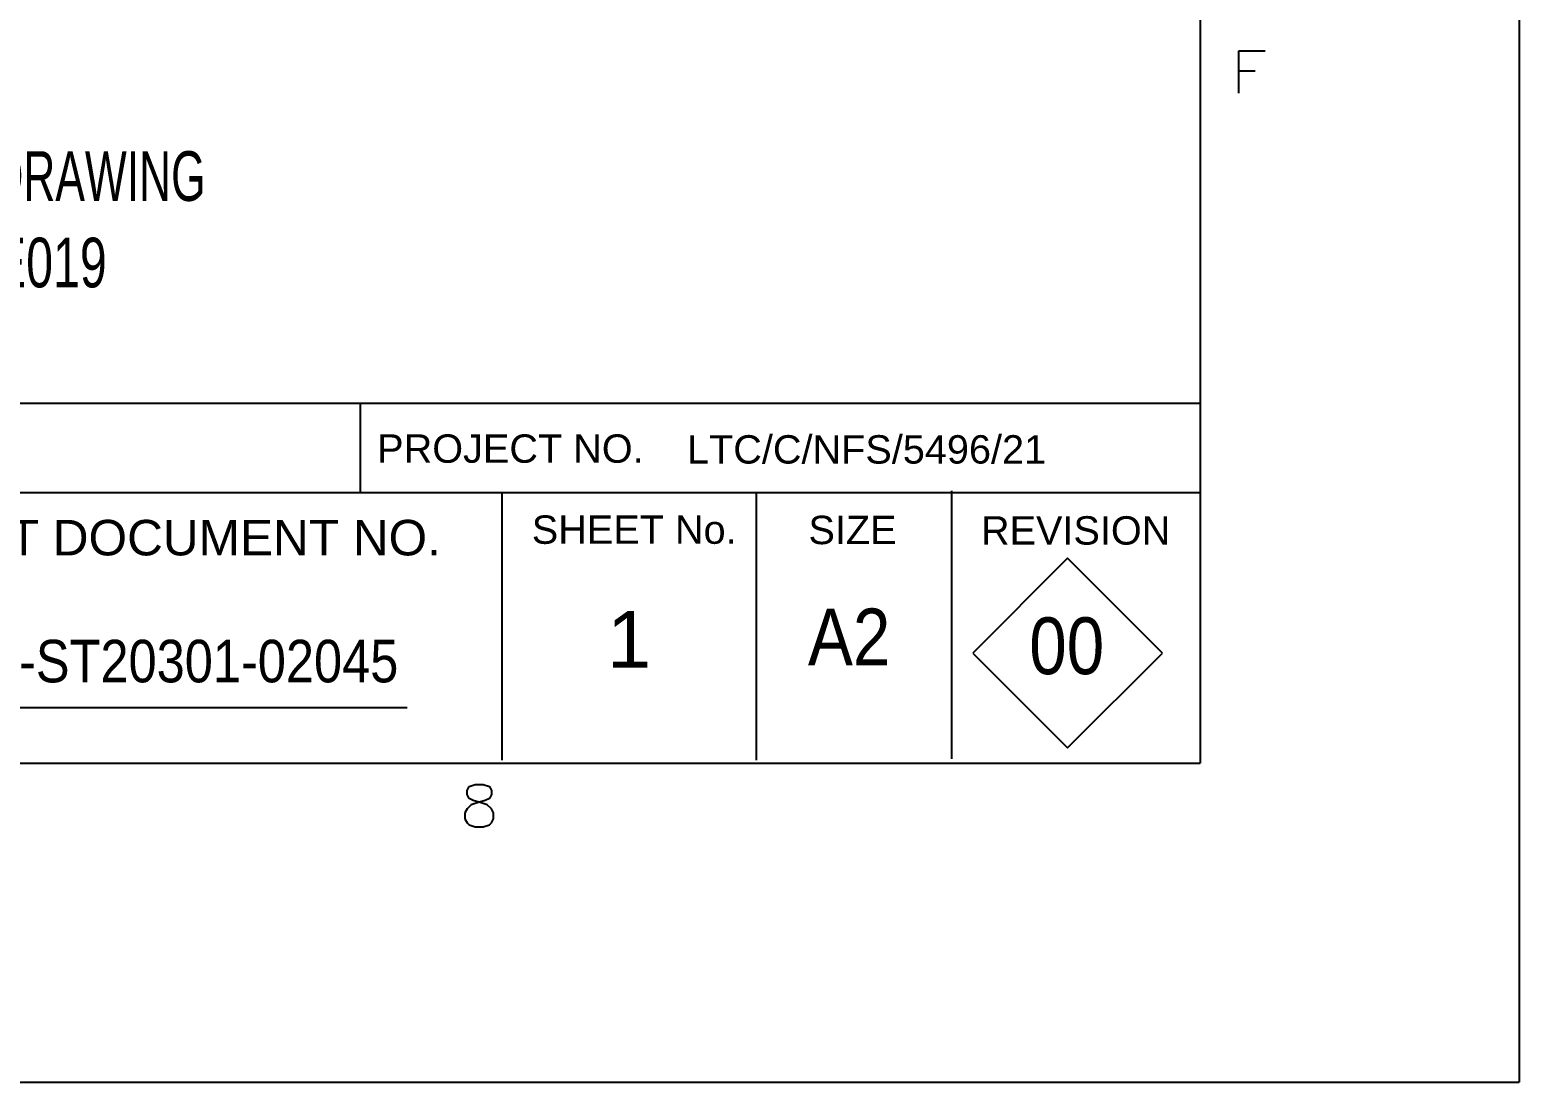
# Model space of a CAD drawing. Header units: millimetres. Extents: x -545 to 50, y -120 to 301.
# Drawn here: x -19.8 to 50.4, y -119.8 to -70.3 of the extents above; entities that cross this region are included whole.
import ezdxf

# ---------------------------------------------------------------- set-up
doc = ezdxf.new("R2010")
doc.units = ezdxf.units.MM
doc.styles.add('Arial', font='ARIAL.TTF', dxfattribs={"height": 0.2})
doc.styles.add('Arial Narrow', font='ARIALN.TTF', dxfattribs={"height": 0.2})

# ---------------------------------------------------------------- blocks, each defined once
blk = doc.blocks.new('Unknown-234528932-3781')
at = {"color": 7, "linetype": 'Continuous'}
for p, q in [((35.39, -104.67), (35.39, 85.402)), ((-43.793, -87.849), (35.415, -87.849)), ((-4.184, -92.054), (-4.184, -87.849)), ((-43.793, -92.054), (35.415, -92.054)), ((2.499, -104.67), (2.499, -92.054)), ((14.471, -104.67), (14.471, -92.054)), ((23.682, -104.6), (23.682, -91.984)), ((29.134, -95.156), (24.675, -99.622)), ((33.6, -99.622), (29.134, -95.156)), ((24.675, -99.622), (29.134, -104.081)), ((29.134, -104.081), (33.6, -99.622)), ((-29.793, -102.18), (-1.983, -102.18))]:
    blk.add_line(p, q, dxfattribs=at)
at = {"color": 6}
for s, height, style, width, p in [('STEEL STRUCTURE DRAWING', 2.33835, 'Arial Narrow', 0.78, (-42.233, -78.328)), ('361-RC3210-S-01-BE019', 2.33835, 'Arial Narrow', 0.85, (-42.202, -82.4)), ('00', 2.6742, 'Arial', 0.85, (27.328, -100.616)), ('5496_21-ST20301-02045', 2.00566, 'Arial', 0.85, (-29.542, -101.004))]:
    blk.add_text(s, height=height, dxfattribs=dict(at, style=style, width=width)).set_placement(p)
at = {"color": 7, "linetype": 'Continuous', "style": 'Arial'}
for s, height, p in [('PROJECT NO.', 1.33711, (-3.395, -90.661)), ('LTC/C/NFS/5496/21', 1.33711, (11.202, -90.7)), ('PROJECT DOCUMENT NO.', 1.67139, (-30.226, -95.023)), ('SHEET No.', 1.3371, (3.889, -94.478)), ('SIZE', 1.3371, (16.925, -94.494)), ('REVISION', 1.3371, (25.052, -94.516))]:
    blk.add_text(s, height=height, dxfattribs=at).set_placement(p)
at = {"color": 6, "linetype": 'Continuous', "style": 'Arial', "width": 0.85}
blk.add_text('A2', height=2.6742, dxfattribs=at).set_placement((16.902, -100.202))
at = {"color": 6, "linetype": 'Continuous', "style": 'Arial'}
blk.add_text('1', height=2.674, dxfattribs=at).set_placement((7.438, -100.318))
blk = doc.blocks.new('Unknown-234528932-3788')
at = {"color": 7, "linetype": 'Continuous'}
for p, q in [((50.415, 300.873), (50.415, -119.833)), ((35.379, 285.85), (35.379, -104.81)), ((35.379, 87.026), (35.379, -104.81)), ((37.204, -73.26), (37.204, -71.257)), ((37.204, -71.257), (38.448, -71.257)), ((37.204, -72.211), (37.97, -72.211)), ((-514.542, -104.81), (35.379, -104.81)), ((-44.554, -104.81), (35.379, -104.81)), ((0.838, -106.097), (0.933, -105.906)), ((0.933, -105.906), (1.22, -105.811)), ((1.22, -105.811), (1.603, -105.811)), ((1.603, -105.811), (1.89, -105.906)), ((1.89, -105.906), (1.986, -106.097)), ((0.838, -106.288), (0.838, -106.097)), ((0.933, -106.479), (0.838, -106.288)), ((1.125, -106.574), (0.933, -106.479)), ((1.316, -106.669), (1.029, -106.765)), ((1.507, -106.669), (1.125, -106.574)), ((1.699, -106.574), (1.316, -106.669)), ((1.794, -106.765), (1.507, -106.669)), ((1.89, -106.479), (1.699, -106.574)), ((1.986, -106.288), (1.89, -106.479)), ((1.986, -106.097), (1.986, -106.288)), ((0.838, -106.956), (0.742, -107.146)), ((0.742, -107.146), (0.742, -107.432)), ((1.029, -106.765), (0.838, -106.956)), ((1.986, -106.956), (1.794, -106.765)), ((2.081, -107.146), (1.986, -106.956)), ((2.081, -107.432), (2.081, -107.146)), ((0.742, -107.432), (0.838, -107.623)), ((0.838, -107.623), (0.933, -107.719)), ((0.933, -107.719), (1.22, -107.814)), ((1.22, -107.814), (1.603, -107.814)), ((1.603, -107.814), (1.89, -107.719)), ((1.89, -107.719), (1.986, -107.623)), ((1.986, -107.623), (2.081, -107.432)), ((-544.589, -119.833), (50.415, -119.833))]:
    blk.add_line(p, q, dxfattribs=at)

msp = doc.modelspace()

# ---------------------------------------------------------------- block references
for name in ['Unknown-234528932-3788', 'Unknown-234528932-3781']:
    msp.add_blockref(name, (0, 0))

doc.saveas('drawing.dxf')
